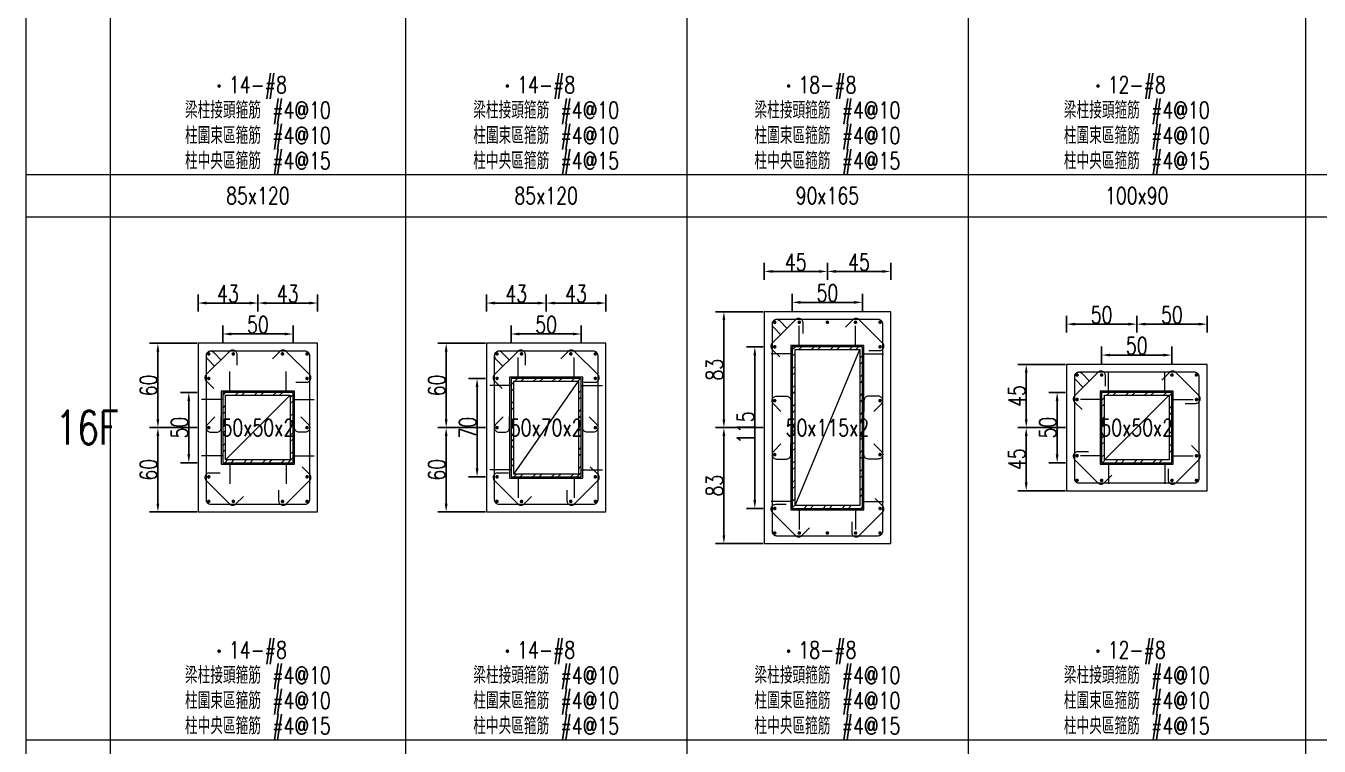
# Model space of a CAD drawing. Header units: millimetres. Extents: x 0 to 3905, y 0 to 8880.
# Drawn here: x 0 to 920, y 6055 to 6568 of the extents above; entities that cross this region are included whole.
import ezdxf
from ezdxf.enums import TextEntityAlignment as Align

# ---------------------------------------------------------------- set-up
doc = ezdxf.new("R2010")
doc.units = ezdxf.units.MM
doc.layers.get('DEFPOINTS').update_dxf_attribs({"color": 3})
for name, color, linetype in [('Hatch線', 6, 'Continuous'), ('主筋斷面', 2, 'Continuous'), ('文字-主筋根數', 7, 'Continuous'), ('文字-剪力筋 中央區', 7, 'Continuous'), ('文字-剪力筋-BC', 7, 'Continuous'), ('文字-剪力筋-圍束區', 7, 'Continuous'), ('文字-斷面尺寸', 7, 'Continuous'), ('文字-樓群名稱', 7, 'Continuous'), ('文字-輔助字', 7, 'Continuous'), ('柱斷面線', 4, 'Continuous'), ('標註字', 4, 'Continuous'), ('箍筋線', 1, 'Continuous'), ('網格線', 7, 'Continuous'), ('鋼柱', 11, 'Continuous')]:
    doc.layers.add(name, color=color, linetype=linetype)
doc.styles.add('note', font='txt.shx', dxfattribs={"width": 0.75, "height": 12})
doc.styles.add('txt', font='txt.shx', dxfattribs={"height": 0.2, "bigfont": 'chineset.shx'})
doc.dimstyles.new('RCAD_DIM', dxfattribs={"dimtxt": 12, "dimasz": 6, "dimexe": 6, "dimexo": 0.625, "dimtad": 1, "dimdec": 0, "dimdsep": 46, "dimtxsty": 'note', "dimcen": 2.5, "dimclrd": 256, "dimclre": 256, "dimclrt": 256, "dimadec": 0, "dimazin": 0, "dimtfac": 1, "dimtmove": 0, "dimatfit": 3, "dimfxl": 0, "dimtolj": 1, "dimarcsym": 0})

# ---------------------------------------------------------------- blocks, each defined once
blk = doc.blocks.new('*D108')
at = {"layer": 'DEFPOINTS', "color": 0}
for p in [(190, 6348.625), (140, 6342), (190, 6342)]:
    blk.add_point(p, dxfattribs=at)
at = {"layer": '標註字', "lineweight": -2}
for p, q in [((140, 6342.625), (140, 6354.625)), ((146, 6348.625), (184, 6348.625)), ((190, 6342.625), (190, 6354.625))]:
    blk.add_line(p, q, dxfattribs=at)
at = {"layer": '標註字'}
for points in [[(146, 6349.625), (146, 6347.625), (140, 6348.625)], [(184, 6347.625), (184, 6349.625), (190, 6348.625)]]:
    blk.add_solid(points, dxfattribs=at)
at = {"layer": '標註字', "insert": (165, 6355.25), "char_height": 12, "attachment_point": 5, "style": 'note'}
blk.add_mtext('\\A1;50', dxfattribs=at)
blk = doc.blocks.new('*D109')
at = {"layer": 'DEFPOINTS', "color": 0}
for p in [(115.875, 6307), (122.5, 6307), (122.5, 6257)]:
    blk.add_point(p, dxfattribs=at)
at = {"layer": '標註字', "lineweight": -2}
for p, q in [((121.875, 6307), (109.875, 6307)), ((115.875, 6263), (115.875, 6301)), ((121.875, 6257), (109.875, 6257))]:
    blk.add_line(p, q, dxfattribs=at)
at = {"layer": '標註字'}
for points in [[(116.875, 6301), (114.875, 6301), (115.875, 6307)], [(114.875, 6263), (116.875, 6263), (115.875, 6257)]]:
    blk.add_solid(points, dxfattribs=at)
at = {"layer": '標註字', "insert": (109.25, 6282), "char_height": 12, "attachment_point": 5, "rotation": 90, "style": 'note'}
blk.add_mtext('\\A1;50', dxfattribs=at)
blk = doc.blocks.new('*D110')
at = {"layer": 'DEFPOINTS', "color": 0}
for p in [(165, 6370.625), (122.5, 6364), (165, 6364)]:
    blk.add_point(p, dxfattribs=at)
at = {"layer": '標註字', "lineweight": -2}
for p, q in [((122.5, 6364.625), (122.5, 6376.625)), ((165, 6364.625), (165, 6376.625)), ((128.5, 6370.625), (159, 6370.625))]:
    blk.add_line(p, q, dxfattribs=at)
at = {"layer": '標註字'}
for points in [[(128.5, 6371.625), (128.5, 6369.625), (122.5, 6370.625)], [(159, 6369.625), (159, 6371.625), (165, 6370.625)]]:
    blk.add_solid(points, dxfattribs=at)
at = {"layer": '標註字', "insert": (143.75, 6377.25), "char_height": 12, "attachment_point": 5, "style": 'note'}
blk.add_mtext('\\A1;43', dxfattribs=at)
blk = doc.blocks.new('*D111')
at = {"layer": 'DEFPOINTS', "color": 0}
for p in [(207.5, 6370.625), (165, 6364), (207.5, 6364)]:
    blk.add_point(p, dxfattribs=at)
at = {"layer": '標註字', "lineweight": -2}
for p, q in [((165, 6364.625), (165, 6376.625)), ((207.5, 6364.625), (207.5, 6376.625)), ((171, 6370.625), (201.5, 6370.625))]:
    blk.add_line(p, q, dxfattribs=at)
at = {"layer": '標註字'}
for points in [[(171, 6371.625), (171, 6369.625), (165, 6370.625)], [(201.5, 6369.625), (201.5, 6371.625), (207.5, 6370.625)]]:
    blk.add_solid(points, dxfattribs=at)
at = {"layer": '標註字', "insert": (186.25, 6377.25), "char_height": 12, "attachment_point": 5, "style": 'note'}
blk.add_mtext('\\A1;43', dxfattribs=at)
blk = doc.blocks.new('*D112')
at = {"layer": 'DEFPOINTS', "color": 0}
for p in [(93.875, 6282), (122.5, 6282), (122.5, 6222)]:
    blk.add_point(p, dxfattribs=at)
at = {"layer": '標註字', "lineweight": -2}
for p, q in [((121.875, 6282), (87.875, 6282)), ((93.875, 6228), (93.875, 6276)), ((121.875, 6222), (87.875, 6222))]:
    blk.add_line(p, q, dxfattribs=at)
at = {"layer": '標註字'}
for points in [[(94.875, 6276), (92.875, 6276), (93.875, 6282)], [(92.875, 6228), (94.875, 6228), (93.875, 6222)]]:
    blk.add_solid(points, dxfattribs=at)
at = {"layer": '標註字', "insert": (87.25, 6252), "char_height": 12, "attachment_point": 5, "rotation": 90, "style": 'note'}
blk.add_mtext('\\A1;60', dxfattribs=at)
blk = doc.blocks.new('*D113')
at = {"layer": 'DEFPOINTS', "color": 0}
for p in [(93.875, 6342), (122.5, 6342), (122.5, 6282)]:
    blk.add_point(p, dxfattribs=at)
at = {"layer": '標註字', "lineweight": -2}
for p, q in [((121.875, 6342), (87.875, 6342)), ((93.875, 6288), (93.875, 6336)), ((121.875, 6282), (87.875, 6282))]:
    blk.add_line(p, q, dxfattribs=at)
at = {"layer": '標註字'}
for points in [[(94.875, 6336), (92.875, 6336), (93.875, 6342)], [(92.875, 6288), (94.875, 6288), (93.875, 6282)]]:
    blk.add_solid(points, dxfattribs=at)
at = {"layer": '標註字', "insert": (87.25, 6312), "char_height": 12, "attachment_point": 5, "rotation": 90, "style": 'note'}
blk.add_mtext('\\A1;60', dxfattribs=at)
blk = doc.blocks.new('Circle_Filled')
at = {"const_width": 0.5}
blk.add_lwpolyline([(-0.25, 0, 1), (0.25, 0, 1)], format="xyb", close=True, dxfattribs=at)
blk = doc.blocks.new('*D240')
at = {"layer": 'DEFPOINTS', "color": 0}
for p in [(395, 6348.625), (345, 6342), (395, 6342)]:
    blk.add_point(p, dxfattribs=at)
at = {"layer": '標註字', "lineweight": -2}
for p, q in [((345, 6342.625), (345, 6354.625)), ((351, 6348.625), (389, 6348.625)), ((395, 6342.625), (395, 6354.625))]:
    blk.add_line(p, q, dxfattribs=at)
at = {"layer": '標註字'}
for points in [[(351, 6349.625), (351, 6347.625), (345, 6348.625)], [(389, 6347.625), (389, 6349.625), (395, 6348.625)]]:
    blk.add_solid(points, dxfattribs=at)
at = {"layer": '標註字', "insert": (370, 6355.25), "char_height": 12, "attachment_point": 5, "style": 'note'}
blk.add_mtext('\\A1;50', dxfattribs=at)
blk = doc.blocks.new('*D241')
at = {"layer": 'DEFPOINTS', "color": 0}
for p in [(320.875, 6317), (327.5, 6317), (327.5, 6247)]:
    blk.add_point(p, dxfattribs=at)
at = {"layer": '標註字', "lineweight": -2}
for p, q in [((326.875, 6317), (314.875, 6317)), ((320.875, 6253), (320.875, 6311)), ((326.875, 6247), (314.875, 6247))]:
    blk.add_line(p, q, dxfattribs=at)
at = {"layer": '標註字'}
for points in [[(321.875, 6311), (319.875, 6311), (320.875, 6317)], [(319.875, 6253), (321.875, 6253), (320.875, 6247)]]:
    blk.add_solid(points, dxfattribs=at)
at = {"layer": '標註字', "insert": (314.25, 6282), "char_height": 12, "attachment_point": 5, "rotation": 90, "style": 'note'}
blk.add_mtext('\\A1;70', dxfattribs=at)
blk = doc.blocks.new('*D242')
at = {"layer": 'DEFPOINTS', "color": 0}
for p in [(370, 6370.625), (327.5, 6364), (370, 6364)]:
    blk.add_point(p, dxfattribs=at)
at = {"layer": '標註字', "lineweight": -2}
for p, q in [((327.5, 6364.625), (327.5, 6376.625)), ((370, 6364.625), (370, 6376.625)), ((333.5, 6370.625), (364, 6370.625))]:
    blk.add_line(p, q, dxfattribs=at)
at = {"layer": '標註字'}
for points in [[(333.5, 6371.625), (333.5, 6369.625), (327.5, 6370.625)], [(364, 6369.625), (364, 6371.625), (370, 6370.625)]]:
    blk.add_solid(points, dxfattribs=at)
at = {"layer": '標註字', "insert": (348.75, 6377.25), "char_height": 12, "attachment_point": 5, "style": 'note'}
blk.add_mtext('\\A1;43', dxfattribs=at)
blk = doc.blocks.new('*D243')
at = {"layer": 'DEFPOINTS', "color": 0}
for p in [(412.5, 6370.625), (370, 6364), (412.5, 6364)]:
    blk.add_point(p, dxfattribs=at)
at = {"layer": '標註字', "lineweight": -2}
for p, q in [((370, 6364.625), (370, 6376.625)), ((412.5, 6364.625), (412.5, 6376.625)), ((376, 6370.625), (406.5, 6370.625))]:
    blk.add_line(p, q, dxfattribs=at)
at = {"layer": '標註字'}
for points in [[(376, 6371.625), (376, 6369.625), (370, 6370.625)], [(406.5, 6369.625), (406.5, 6371.625), (412.5, 6370.625)]]:
    blk.add_solid(points, dxfattribs=at)
at = {"layer": '標註字', "insert": (391.25, 6377.25), "char_height": 12, "attachment_point": 5, "style": 'note'}
blk.add_mtext('\\A1;43', dxfattribs=at)
blk = doc.blocks.new('*D244')
at = {"layer": 'DEFPOINTS', "color": 0}
for p in [(298.875, 6282), (327.5, 6282), (327.5, 6222)]:
    blk.add_point(p, dxfattribs=at)
at = {"layer": '標註字', "lineweight": -2}
for p, q in [((326.875, 6282), (292.875, 6282)), ((298.875, 6228), (298.875, 6276)), ((326.875, 6222), (292.875, 6222))]:
    blk.add_line(p, q, dxfattribs=at)
at = {"layer": '標註字'}
for points in [[(299.875, 6276), (297.875, 6276), (298.875, 6282)], [(297.875, 6228), (299.875, 6228), (298.875, 6222)]]:
    blk.add_solid(points, dxfattribs=at)
at = {"layer": '標註字', "insert": (292.25, 6252), "char_height": 12, "attachment_point": 5, "rotation": 90, "style": 'note'}
blk.add_mtext('\\A1;60', dxfattribs=at)
blk = doc.blocks.new('*D245')
at = {"layer": 'DEFPOINTS', "color": 0}
for p in [(298.875, 6342), (327.5, 6342), (327.5, 6282)]:
    blk.add_point(p, dxfattribs=at)
at = {"layer": '標註字', "lineweight": -2}
for p, q in [((326.875, 6342), (292.875, 6342)), ((298.875, 6288), (298.875, 6336)), ((326.875, 6282), (292.875, 6282))]:
    blk.add_line(p, q, dxfattribs=at)
at = {"layer": '標註字'}
for points in [[(299.875, 6336), (297.875, 6336), (298.875, 6342)], [(297.875, 6288), (299.875, 6288), (298.875, 6282)]]:
    blk.add_solid(points, dxfattribs=at)
at = {"layer": '標註字', "insert": (292.25, 6312), "char_height": 12, "attachment_point": 5, "rotation": 90, "style": 'note'}
blk.add_mtext('\\A1;60', dxfattribs=at)
blk = doc.blocks.new('*D372')
at = {"layer": 'DEFPOINTS', "color": 0}
for p in [(545, 6364.5), (595, 6371.125), (595, 6364.5)]:
    blk.add_point(p, dxfattribs=at)
at = {"layer": '標註字', "lineweight": -2}
for p, q in [((545, 6365.125), (545, 6377.125)), ((595, 6365.125), (595, 6377.125)), ((551, 6371.125), (589, 6371.125))]:
    blk.add_line(p, q, dxfattribs=at)
at = {"layer": '標註字'}
for points in [[(551, 6372.125), (551, 6370.125), (545, 6371.125)], [(589, 6370.125), (589, 6372.125), (595, 6371.125)]]:
    blk.add_solid(points, dxfattribs=at)
at = {"layer": '標註字', "insert": (570, 6377.75), "char_height": 12, "attachment_point": 5, "style": 'note'}
blk.add_mtext('\\A1;50', dxfattribs=at)
blk = doc.blocks.new('*D373')
at = {"layer": 'DEFPOINTS', "color": 0}
for p in [(518.375, 6339.5), (525, 6339.5), (525, 6224.5)]:
    blk.add_point(p, dxfattribs=at)
at = {"layer": '標註字', "lineweight": -2}
for p, q in [((524.375, 6339.5), (512.375, 6339.5)), ((518.375, 6230.5), (518.375, 6333.5)), ((524.375, 6224.5), (512.375, 6224.5))]:
    blk.add_line(p, q, dxfattribs=at)
at = {"layer": '標註字'}
for points in [[(519.375, 6333.5), (517.375, 6333.5), (518.375, 6339.5)], [(517.375, 6230.5), (519.375, 6230.5), (518.375, 6224.5)]]:
    blk.add_solid(points, dxfattribs=at)
at = {"layer": '標註字', "insert": (511.75, 6282), "char_height": 12, "attachment_point": 5, "rotation": 90, "style": 'note'}
blk.add_mtext('\\A1;115', dxfattribs=at)
blk = doc.blocks.new('*D374')
at = {"layer": 'DEFPOINTS', "color": 0}
for p in [(570, 6393.125), (525, 6386.5), (570, 6386.5)]:
    blk.add_point(p, dxfattribs=at)
at = {"layer": '標註字', "lineweight": -2}
for p, q in [((525, 6387.125), (525, 6399.125)), ((531, 6393.125), (564, 6393.125)), ((570, 6387.125), (570, 6399.125))]:
    blk.add_line(p, q, dxfattribs=at)
at = {"layer": '標註字'}
for points in [[(531, 6394.125), (531, 6392.125), (525, 6393.125)], [(564, 6392.125), (564, 6394.125), (570, 6393.125)]]:
    blk.add_solid(points, dxfattribs=at)
at = {"layer": '標註字', "insert": (547.5, 6399.75), "char_height": 12, "attachment_point": 5, "style": 'note'}
blk.add_mtext('\\A1;45', dxfattribs=at)
blk = doc.blocks.new('*D375')
at = {"layer": 'DEFPOINTS', "color": 0}
for p in [(615, 6393.125), (570, 6386.5), (615, 6386.5)]:
    blk.add_point(p, dxfattribs=at)
at = {"layer": '標註字', "lineweight": -2}
for p, q in [((570, 6387.125), (570, 6399.125)), ((576, 6393.125), (609, 6393.125)), ((615, 6387.125), (615, 6399.125))]:
    blk.add_line(p, q, dxfattribs=at)
at = {"layer": '標註字'}
for points in [[(576, 6394.125), (576, 6392.125), (570, 6393.125)], [(609, 6392.125), (609, 6394.125), (615, 6393.125)]]:
    blk.add_solid(points, dxfattribs=at)
at = {"layer": '標註字', "insert": (592.5, 6399.75), "char_height": 12, "attachment_point": 5, "style": 'note'}
blk.add_mtext('\\A1;45', dxfattribs=at)
blk = doc.blocks.new('*D376')
at = {"layer": 'DEFPOINTS', "color": 0}
for p in [(496.375, 6282), (525, 6282), (525, 6199.5)]:
    blk.add_point(p, dxfattribs=at)
at = {"layer": '標註字', "lineweight": -2}
for p, q in [((524.375, 6282), (490.375, 6282)), ((496.375, 6205.5), (496.375, 6276)), ((524.375, 6199.5), (490.375, 6199.5))]:
    blk.add_line(p, q, dxfattribs=at)
at = {"layer": '標註字'}
for points in [[(497.375, 6276), (495.375, 6276), (496.375, 6282)], [(495.375, 6205.5), (497.375, 6205.5), (496.375, 6199.5)]]:
    blk.add_solid(points, dxfattribs=at)
at = {"layer": '標註字', "insert": (489.75, 6240.75), "char_height": 12, "attachment_point": 5, "rotation": 90, "style": 'note'}
blk.add_mtext('\\A1;83', dxfattribs=at)
blk = doc.blocks.new('*D377')
at = {"layer": 'DEFPOINTS', "color": 0}
for p in [(496.375, 6364.5), (525, 6364.5), (525, 6282)]:
    blk.add_point(p, dxfattribs=at)
at = {"layer": '標註字', "lineweight": -2}
for p, q in [((524.375, 6364.5), (490.375, 6364.5)), ((496.375, 6288), (496.375, 6358.5)), ((524.375, 6282), (490.375, 6282))]:
    blk.add_line(p, q, dxfattribs=at)
at = {"layer": '標註字'}
for points in [[(497.375, 6358.5), (495.375, 6358.5), (496.375, 6364.5)], [(495.375, 6288), (497.375, 6288), (496.375, 6282)]]:
    blk.add_solid(points, dxfattribs=at)
at = {"layer": '標註字', "insert": (489.75, 6323.25), "char_height": 12, "attachment_point": 5, "rotation": 90, "style": 'note'}
blk.add_mtext('\\A1;83', dxfattribs=at)
blk = doc.blocks.new('*D504')
at = {"layer": 'DEFPOINTS', "color": 0}
for p in [(815, 6333.625), (765, 6327), (815, 6327)]:
    blk.add_point(p, dxfattribs=at)
at = {"layer": '標註字', "lineweight": -2}
for p, q in [((765, 6327.625), (765, 6339.625)), ((815, 6327.625), (815, 6339.625)), ((771, 6333.625), (809, 6333.625))]:
    blk.add_line(p, q, dxfattribs=at)
at = {"layer": '標註字'}
for points in [[(771, 6334.625), (771, 6332.625), (765, 6333.625)], [(809, 6332.625), (809, 6334.625), (815, 6333.625)]]:
    blk.add_solid(points, dxfattribs=at)
at = {"layer": '標註字', "insert": (790, 6340.25), "char_height": 12, "attachment_point": 5, "style": 'note'}
blk.add_mtext('\\A1;50', dxfattribs=at)
blk = doc.blocks.new('*D505')
at = {"layer": 'DEFPOINTS', "color": 0}
for p in [(733.375, 6307), (740, 6307), (740, 6257)]:
    blk.add_point(p, dxfattribs=at)
at = {"layer": '標註字', "lineweight": -2}
for p, q in [((739.375, 6307), (727.375, 6307)), ((733.375, 6263), (733.375, 6301)), ((739.375, 6257), (727.375, 6257))]:
    blk.add_line(p, q, dxfattribs=at)
at = {"layer": '標註字'}
for points in [[(734.375, 6301), (732.375, 6301), (733.375, 6307)], [(732.375, 6263), (734.375, 6263), (733.375, 6257)]]:
    blk.add_solid(points, dxfattribs=at)
at = {"layer": '標註字', "insert": (726.75, 6282), "char_height": 12, "attachment_point": 5, "rotation": 90, "style": 'note'}
blk.add_mtext('\\A1;50', dxfattribs=at)
blk = doc.blocks.new('*D506')
at = {"layer": 'DEFPOINTS', "color": 0}
for p in [(790, 6355.625), (740, 6349), (790, 6349)]:
    blk.add_point(p, dxfattribs=at)
at = {"layer": '標註字', "lineweight": -2}
for p, q in [((740, 6349.625), (740, 6361.625)), ((746, 6355.625), (784, 6355.625)), ((790, 6349.625), (790, 6361.625))]:
    blk.add_line(p, q, dxfattribs=at)
at = {"layer": '標註字'}
for points in [[(746, 6356.625), (746, 6354.625), (740, 6355.625)], [(784, 6354.625), (784, 6356.625), (790, 6355.625)]]:
    blk.add_solid(points, dxfattribs=at)
at = {"layer": '標註字', "insert": (765, 6362.25), "char_height": 12, "attachment_point": 5, "style": 'note'}
blk.add_mtext('\\A1;50', dxfattribs=at)
blk = doc.blocks.new('*D507')
at = {"layer": 'DEFPOINTS', "color": 0}
for p in [(840, 6355.625), (790, 6349), (840, 6349)]:
    blk.add_point(p, dxfattribs=at)
at = {"layer": '標註字', "lineweight": -2}
for p, q in [((790, 6349.625), (790, 6361.625)), ((796, 6355.625), (834, 6355.625)), ((840, 6349.625), (840, 6361.625))]:
    blk.add_line(p, q, dxfattribs=at)
at = {"layer": '標註字'}
for points in [[(796, 6356.625), (796, 6354.625), (790, 6355.625)], [(834, 6354.625), (834, 6356.625), (840, 6355.625)]]:
    blk.add_solid(points, dxfattribs=at)
at = {"layer": '標註字', "insert": (815, 6362.25), "char_height": 12, "attachment_point": 5, "style": 'note'}
blk.add_mtext('\\A1;50', dxfattribs=at)
blk = doc.blocks.new('*D508')
at = {"layer": 'DEFPOINTS', "color": 0}
for p in [(711.375, 6282), (740, 6282), (740, 6237)]:
    blk.add_point(p, dxfattribs=at)
at = {"layer": '標註字', "lineweight": -2}
for p, q in [((739.375, 6282), (705.375, 6282)), ((711.375, 6243), (711.375, 6276)), ((739.375, 6237), (705.375, 6237))]:
    blk.add_line(p, q, dxfattribs=at)
at = {"layer": '標註字'}
for points in [[(712.375, 6276), (710.375, 6276), (711.375, 6282)], [(710.375, 6243), (712.375, 6243), (711.375, 6237)]]:
    blk.add_solid(points, dxfattribs=at)
at = {"layer": '標註字', "insert": (704.75, 6259.5), "char_height": 12, "attachment_point": 5, "rotation": 90, "style": 'note'}
blk.add_mtext('\\A1;45', dxfattribs=at)
blk = doc.blocks.new('*D509')
at = {"layer": 'DEFPOINTS', "color": 0}
for p in [(711.375, 6327), (740, 6327), (740, 6282)]:
    blk.add_point(p, dxfattribs=at)
at = {"layer": '標註字', "lineweight": -2}
for p, q in [((739.375, 6327), (705.375, 6327)), ((711.375, 6288), (711.375, 6321)), ((739.375, 6282), (705.375, 6282))]:
    blk.add_line(p, q, dxfattribs=at)
at = {"layer": '標註字'}
for points in [[(712.375, 6321), (710.375, 6321), (711.375, 6327)], [(710.375, 6288), (712.375, 6288), (711.375, 6282)]]:
    blk.add_solid(points, dxfattribs=at)
at = {"layer": '標註字', "insert": (704.75, 6304.5), "char_height": 12, "attachment_point": 5, "rotation": 90, "style": 'note'}
blk.add_mtext('\\A1;45', dxfattribs=at)

msp = doc.modelspace()

# ---------------------------------------------------------------- hatches: boundary and pattern name
at = {"layer": 'Hatch線'}
h = msp.add_hatch(dxfattribs=at)
h.set_pattern_fill('ANSI32', color=256, style=0)
h.paths.add_polyline_path([(545, 6224.5), (595, 6224.5), (595, 6339.5), (545, 6339.5)], flags=17)
h.paths.add_polyline_path([(547, 6226.5), (547, 6337.5), (593, 6337.5), (593, 6226.5)])
h = msp.add_hatch(dxfattribs=at)
h.set_pattern_fill('ANSI32', color=256, style=0)
h.paths.add_polyline_path([(345, 6247), (395, 6247), (395, 6317), (345, 6317)], flags=17)
h.paths.add_polyline_path([(347, 6249), (347, 6315), (393, 6315), (393, 6249)])
h = msp.add_hatch(dxfattribs=at)
h.set_pattern_fill('ANSI32', color=256, style=0)
h.paths.add_polyline_path([(140, 6257), (190, 6257), (190, 6307), (140, 6307)], flags=17)
h.paths.add_polyline_path([(142, 6259), (142, 6305), (188, 6305), (188, 6259)])
h = msp.add_hatch(dxfattribs=at)
h.set_pattern_fill('ANSI32', color=256, style=0)
h.paths.add_polyline_path([(765, 6257), (815, 6257), (815, 6307), (765, 6307)], flags=17)
h.paths.add_polyline_path([(767, 6259), (767, 6305), (813, 6305), (813, 6259)])

# ---------------------------------------------------------------- linework, layer by layer
at = {"layer": 'DEFPOINTS', "lineweight": 5}
for points in [[(550, 6339.5), (550, 6354.5)], [(590, 6339.5), (590, 6354.5)], [(545, 6223.5), (596, 6223.5), (596, 6340.5), (544, 6340.5), (544, 6223.5), (545, 6223.5)], [(547, 6226.5), (593, 6337.5)], [(350, 6317), (350, 6332)], [(390, 6317), (390, 6332)], [(545, 6334.5), (530, 6334.5)], [(595, 6334.5), (610, 6334.5)], [(145, 6307), (145, 6322)], [(185, 6307), (185, 6322)], [(770, 6307), (770, 6322)], [(810, 6307), (810, 6322)], [(345, 6312), (330, 6312)], [(345, 6246), (396, 6246), (396, 6318), (344, 6318), (344, 6246), (345, 6246)], [(347, 6249), (393, 6315)], [(395, 6312), (410, 6312)], [(140, 6302), (125, 6302)], [(140, 6256), (191, 6256), (191, 6308), (139, 6308), (139, 6256), (140, 6256)], [(142, 6259), (188, 6305)], [(190, 6302), (205, 6302)], [(765, 6302), (750, 6302)], [(765, 6256), (816, 6256), (816, 6308), (764, 6308), (764, 6256), (765, 6256)], [(767, 6259), (813, 6305)], [(815, 6302), (830, 6302)], [(140, 6262), (125, 6262)], [(145, 6257), (145, 6242)], [(185, 6257), (185, 6242)], [(190, 6262), (205, 6262)], [(765, 6262), (750, 6262)], [(770, 6257), (770, 6242)], [(810, 6257), (810, 6242)], [(815, 6262), (830, 6262)], [(345, 6252), (330, 6252)], [(350, 6247), (350, 6232)], [(390, 6247), (390, 6232)], [(395, 6252), (410, 6252)], [(545, 6229.5), (530, 6229.5)], [(595, 6229.5), (610, 6229.5)], [(550, 6224.5), (550, 6209.5)], [(590, 6224.5), (590, 6209.5)]]:
    msp.add_lwpolyline(points, dxfattribs=at)
at = {"layer": '柱斷面線', "lineweight": 5}
for points in [[(525, 6199.5), (615, 6199.5), (615, 6364.5), (525, 6364.5), (525, 6199.5)], [(122.5, 6222), (207.5, 6222), (207.5, 6342), (122.5, 6342), (122.5, 6222)], [(327.5, 6222), (412.5, 6222), (412.5, 6342), (327.5, 6342), (327.5, 6222)], [(740, 6237), (840, 6237), (840, 6327), (740, 6327), (740, 6237)]]:
    msp.add_lwpolyline(points, dxfattribs=at)
at = {"layer": '箍筋線', "lineweight": 5}
for points in [[(552.73, 6348.89), (552.73, 6356.51), (552.68, 6357.04), (552.55, 6357.56), (552.33, 6358.05), (552.03, 6358.49), (551.67, 6358.88), (551.24, 6359.2), (550.77, 6359.44), (550.26, 6359.61), (549.73, 6359.68), (549.2, 6359.67), (548.67, 6359.56), (548.17, 6359.37), (547.71, 6359.1), (547.31, 6358.76), (530.74, 6342.19), (530.39, 6341.77), (530.11, 6341.29), (529.92, 6340.77), (529.83, 6340.23), (529.83, 6339.67), (529.92, 6339.13), (530.11, 6338.61), (530.39, 6338.13), (530.74, 6337.7), (536.13, 6332.32)], [(541.44, 6352.55), (536.06, 6357.94), (535.65, 6358.28), (535.19, 6358.55), (534.69, 6358.74), (534.17, 6358.85), (533.63, 6358.86), (533.1, 6358.79), (532.59, 6358.62), (532.12, 6358.38), (531.69, 6358.06), (531.33, 6357.67), (531.03, 6357.23), (530.81, 6356.74), (530.68, 6356.22), (530.63, 6355.69), (530.63, 6208.31), (530.68, 6207.76), (530.83, 6207.22), (531.06, 6206.72), (531.38, 6206.27), (531.77, 6205.88), (532.22, 6205.56), (532.72, 6205.33), (533.26, 6205.18), (533.81, 6205.14), (606.19, 6205.14), (606.74, 6205.18), (607.28, 6205.33), (607.78, 6205.56), (608.23, 6205.88), (608.62, 6206.27), (608.94, 6206.72), (609.17, 6207.22), (609.32, 6207.76), (609.37, 6208.31), (609.37, 6355.69), (609.32, 6356.24), (609.17, 6356.78), (608.94, 6357.28), (608.62, 6357.73), (608.23, 6358.12), (607.78, 6358.44), (607.28, 6358.67), (606.74, 6358.82), (606.19, 6358.86), (533.81, 6358.86), (533.28, 6358.82), (532.76, 6358.69), (532.27, 6358.47), (531.83, 6358.17), (531.44, 6357.81), (531.12, 6357.38), (530.88, 6356.91), (530.71, 6356.4), (530.64, 6355.87), (530.65, 6355.33), (530.76, 6354.81), (530.95, 6354.31), (531.22, 6353.85), (531.56, 6353.44), (536.95, 6348.06)], [(599.39, 6336.77), (607.01, 6336.77), (607.54, 6336.82), (608.06, 6336.95), (608.55, 6337.17), (608.99, 6337.47), (609.38, 6337.83), (609.7, 6338.26), (609.94, 6338.73), (610.11, 6339.24), (610.18, 6339.77), (610.17, 6340.3), (610.06, 6340.83), (609.87, 6341.33), (609.6, 6341.79), (609.26, 6342.19), (592.69, 6358.76), (592.27, 6359.11), (591.79, 6359.39), (591.27, 6359.58), (590.73, 6359.67), (590.17, 6359.67), (589.63, 6359.58), (589.11, 6359.39), (588.63, 6359.11), (588.2, 6358.76), (582.82, 6353.37)], [(150.23, 6326.39), (150.23, 6334.01), (150.18, 6334.54), (150.05, 6335.06), (149.83, 6335.55), (149.53, 6335.99), (149.17, 6336.38), (148.74, 6336.7), (148.27, 6336.94), (147.76, 6337.11), (147.23, 6337.18), (146.7, 6337.17), (146.17, 6337.06), (145.67, 6336.87), (145.21, 6336.6), (144.81, 6336.26), (128.24, 6319.69), (127.89, 6319.27), (127.61, 6318.79), (127.42, 6318.27), (127.33, 6317.73), (127.33, 6317.17), (127.42, 6316.63), (127.61, 6316.11), (127.89, 6315.63), (128.24, 6315.2), (133.63, 6309.82)], [(191.89, 6314.27), (199.51, 6314.27), (200.04, 6314.32), (200.56, 6314.45), (201.05, 6314.67), (201.49, 6314.97), (201.88, 6315.33), (202.2, 6315.76), (202.44, 6316.23), (202.61, 6316.74), (202.68, 6317.27), (202.67, 6317.8), (202.56, 6318.33), (202.37, 6318.83), (202.1, 6319.29), (201.76, 6319.69), (185.19, 6336.26), (184.77, 6336.61), (184.29, 6336.89), (183.77, 6337.08), (183.23, 6337.17), (182.67, 6337.17), (182.13, 6337.08), (181.61, 6336.89), (181.13, 6336.61), (180.7, 6336.26), (175.32, 6330.87)], [(355.23, 6326.39), (355.23, 6334.01), (355.18, 6334.54), (355.05, 6335.06), (354.83, 6335.55), (354.53, 6335.99), (354.17, 6336.38), (353.74, 6336.7), (353.27, 6336.94), (352.76, 6337.11), (352.23, 6337.18), (351.7, 6337.17), (351.17, 6337.06), (350.67, 6336.87), (350.21, 6336.6), (349.81, 6336.26), (333.24, 6319.69), (332.89, 6319.27), (332.61, 6318.79), (332.42, 6318.27), (332.33, 6317.73), (332.33, 6317.17), (332.42, 6316.63), (332.61, 6316.11), (332.89, 6315.63), (333.24, 6315.2), (338.63, 6309.82)], [(396.89, 6314.27), (404.51, 6314.27), (405.04, 6314.32), (405.56, 6314.45), (406.05, 6314.67), (406.49, 6314.97), (406.88, 6315.33), (407.2, 6315.76), (407.44, 6316.23), (407.61, 6316.74), (407.68, 6317.27), (407.67, 6317.8), (407.56, 6318.33), (407.37, 6318.83), (407.1, 6319.29), (406.76, 6319.69), (390.19, 6336.26), (389.77, 6336.61), (389.29, 6336.89), (388.77, 6337.08), (388.23, 6337.17), (387.67, 6337.17), (387.13, 6337.08), (386.61, 6336.89), (386.13, 6336.61), (385.7, 6336.26), (380.32, 6330.87)], [(138.94, 6330.05), (133.56, 6335.44), (133.15, 6335.78), (132.69, 6336.05), (132.19, 6336.24), (131.67, 6336.35), (131.13, 6336.36), (130.6, 6336.29), (130.09, 6336.12), (129.62, 6335.88), (129.19, 6335.56), (128.83, 6335.17), (128.53, 6334.73), (128.31, 6334.24), (128.18, 6333.72), (128.13, 6333.19), (128.13, 6230.81), (128.18, 6230.26), (128.33, 6229.72), (128.56, 6229.22), (128.88, 6228.77), (129.27, 6228.38), (129.72, 6228.06), (130.22, 6227.83), (130.76, 6227.68), (131.31, 6227.63), (198.69, 6227.63), (199.24, 6227.68), (199.78, 6227.83), (200.28, 6228.06), (200.73, 6228.38), (201.12, 6228.77), (201.44, 6229.22), (201.67, 6229.72), (201.82, 6230.26), (201.87, 6230.81), (201.87, 6333.19), (201.82, 6333.74), (201.67, 6334.28), (201.44, 6334.78), (201.12, 6335.23), (200.73, 6335.62), (200.28, 6335.94), (199.78, 6336.17), (199.24, 6336.32), (198.69, 6336.37), (131.31, 6336.37), (130.78, 6336.32), (130.26, 6336.19), (129.77, 6335.97), (129.33, 6335.67), (128.94, 6335.31), (128.62, 6334.88), (128.38, 6334.41), (128.21, 6333.9), (128.14, 6333.37), (128.15, 6332.83), (128.26, 6332.31), (128.45, 6331.81), (128.72, 6331.35), (129.06, 6330.94), (134.45, 6325.56)], [(343.94, 6330.05), (338.56, 6335.44), (338.15, 6335.78), (337.69, 6336.05), (337.19, 6336.24), (336.67, 6336.35), (336.13, 6336.36), (335.6, 6336.29), (335.09, 6336.12), (334.62, 6335.88), (334.19, 6335.56), (333.83, 6335.17), (333.53, 6334.73), (333.31, 6334.24), (333.18, 6333.72), (333.13, 6333.19), (333.13, 6230.81), (333.18, 6230.26), (333.33, 6229.72), (333.56, 6229.22), (333.88, 6228.77), (334.27, 6228.38), (334.72, 6228.06), (335.22, 6227.83), (335.76, 6227.68), (336.31, 6227.63), (403.69, 6227.63), (404.24, 6227.68), (404.78, 6227.83), (405.28, 6228.06), (405.73, 6228.38), (406.12, 6228.77), (406.44, 6229.22), (406.67, 6229.72), (406.82, 6230.26), (406.87, 6230.81), (406.87, 6333.19), (406.82, 6333.74), (406.67, 6334.28), (406.44, 6334.78), (406.12, 6335.23), (405.73, 6335.62), (405.28, 6335.94), (404.78, 6336.17), (404.24, 6336.32), (403.69, 6336.37), (336.31, 6336.37), (335.78, 6336.32), (335.26, 6336.19), (334.77, 6335.97), (334.33, 6335.67), (333.94, 6335.31), (333.62, 6334.88), (333.38, 6334.41), (333.21, 6333.9), (333.14, 6333.37), (333.15, 6332.83), (333.26, 6332.31), (333.45, 6331.81), (333.72, 6331.35), (334.06, 6330.94), (339.45, 6325.56)], [(767.73, 6311.39), (767.73, 6319.01), (767.68, 6319.54), (767.55, 6320.06), (767.33, 6320.55), (767.03, 6320.99), (766.67, 6321.38), (766.24, 6321.7), (765.77, 6321.94), (765.26, 6322.11), (764.73, 6322.18), (764.2, 6322.17), (763.67, 6322.06), (763.17, 6321.87), (762.71, 6321.6), (762.31, 6321.26), (745.74, 6304.69), (745.39, 6304.27), (745.11, 6303.79), (744.92, 6303.27), (744.83, 6302.73), (744.83, 6302.17), (744.92, 6301.63), (745.11, 6301.11), (745.39, 6300.63), (745.74, 6300.2), (751.13, 6294.82)], [(756.44, 6315.05), (751.06, 6320.44), (750.65, 6320.78), (750.19, 6321.05), (749.69, 6321.24), (749.17, 6321.35), (748.63, 6321.36), (748.1, 6321.29), (747.59, 6321.12), (747.12, 6320.88), (746.69, 6320.56), (746.33, 6320.17), (746.03, 6319.73), (745.81, 6319.24), (745.68, 6318.72), (745.63, 6318.19), (745.63, 6245.81), (745.68, 6245.26), (745.83, 6244.72), (746.06, 6244.22), (746.38, 6243.77), (746.77, 6243.38), (747.22, 6243.06), (747.72, 6242.83), (748.26, 6242.68), (748.81, 6242.63), (831.19, 6242.63), (831.74, 6242.68), (832.28, 6242.83), (832.78, 6243.06), (833.23, 6243.38), (833.62, 6243.77), (833.94, 6244.22), (834.17, 6244.72), (834.32, 6245.26), (834.37, 6245.81), (834.37, 6318.19), (834.32, 6318.74), (834.17, 6319.28), (833.94, 6319.78), (833.62, 6320.23), (833.23, 6320.62), (832.78, 6320.94), (832.28, 6321.17), (831.74, 6321.32), (831.19, 6321.37), (748.81, 6321.37), (748.28, 6321.32), (747.76, 6321.19), (747.27, 6320.97), (746.83, 6320.67), (746.44, 6320.31), (746.12, 6319.88), (745.88, 6319.41), (745.71, 6318.9), (745.64, 6318.37), (745.65, 6317.83), (745.76, 6317.31), (745.95, 6316.81), (746.22, 6316.35), (746.56, 6315.94), (751.95, 6310.56)], [(824.39, 6299.27), (832.01, 6299.27), (832.54, 6299.32), (833.06, 6299.45), (833.55, 6299.67), (833.99, 6299.97), (834.38, 6300.33), (834.7, 6300.76), (834.94, 6301.23), (835.11, 6301.74), (835.18, 6302.27), (835.17, 6302.8), (835.06, 6303.33), (834.87, 6303.83), (834.6, 6304.29), (834.26, 6304.69), (817.69, 6321.26), (817.27, 6321.61), (816.79, 6321.89), (816.27, 6322.08), (815.73, 6322.17), (815.17, 6322.17), (814.63, 6322.08), (814.11, 6321.89), (813.63, 6321.61), (813.2, 6321.26), (807.82, 6315.87)], [(536.95, 6293.53), (531.56, 6298.92), (531.22, 6299.33), (530.95, 6299.79), (530.76, 6300.29), (530.65, 6300.81), (530.64, 6301.34), (530.71, 6301.87), (530.88, 6302.38), (531.12, 6302.86), (531.44, 6303.28), (531.83, 6303.65), (532.27, 6303.95), (532.76, 6304.16), (533.28, 6304.3), (533.81, 6304.34), (540.83, 6304.34), (541.38, 6304.29), (541.91, 6304.15), (542.41, 6303.92), (542.87, 6303.6), (543.26, 6303.21), (543.57, 6302.75), (543.81, 6302.25), (543.95, 6301.72), (544, 6301.17), (544, 6293.55)], [(603.05, 6293.53), (608.44, 6298.92), (608.78, 6299.33), (609.05, 6299.79), (609.24, 6300.29), (609.35, 6300.81), (609.36, 6301.34), (609.29, 6301.87), (609.12, 6302.38), (608.88, 6302.86), (608.56, 6303.28), (608.17, 6303.65), (607.73, 6303.95), (607.24, 6304.16), (606.72, 6304.3), (606.19, 6304.34), (599.17, 6304.34), (598.62, 6304.29), (598.09, 6304.15), (597.59, 6303.92), (597.13, 6303.6), (596.74, 6303.21), (596.43, 6302.75), (596.19, 6302.25), (596.05, 6301.72), (596, 6301.17), (596, 6293.55)], [(134.45, 6289.63), (129.06, 6284.25), (128.72, 6283.84), (128.45, 6283.38), (128.26, 6282.88), (128.15, 6282.36), (128.14, 6281.82), (128.21, 6281.29), (128.38, 6280.78), (128.62, 6280.31), (128.94, 6279.88), (129.33, 6279.52), (129.77, 6279.22), (130.26, 6279), (130.78, 6278.87), (131.31, 6278.83), (135.83, 6278.83), (136.38, 6278.87), (136.91, 6279.02), (137.41, 6279.25), (137.87, 6279.57), (138.26, 6279.96), (138.57, 6280.41), (138.81, 6280.91), (138.95, 6281.45), (139, 6282), (139, 6289.62)], [(195.55, 6289.63), (200.94, 6284.25), (201.28, 6283.84), (201.55, 6283.38), (201.74, 6282.88), (201.85, 6282.36), (201.86, 6281.82), (201.79, 6281.29), (201.62, 6280.78), (201.38, 6280.31), (201.06, 6279.88), (200.67, 6279.52), (200.23, 6279.22), (199.74, 6279), (199.22, 6278.87), (198.69, 6278.83), (194.17, 6278.83), (193.62, 6278.87), (193.09, 6279.02), (192.59, 6279.25), (192.13, 6279.57), (191.74, 6279.96), (191.43, 6280.41), (191.19, 6280.91), (191.05, 6281.45), (191, 6282), (191, 6289.62)], [(339.45, 6289.63), (334.06, 6284.25), (333.72, 6283.84), (333.45, 6283.38), (333.26, 6282.88), (333.15, 6282.36), (333.14, 6281.82), (333.21, 6281.29), (333.38, 6280.78), (333.62, 6280.31), (333.94, 6279.88), (334.33, 6279.52), (334.77, 6279.22), (335.26, 6279), (335.78, 6278.87), (336.31, 6278.83), (340.83, 6278.83), (341.38, 6278.87), (341.91, 6279.02), (342.41, 6279.25), (342.87, 6279.57), (343.26, 6279.96), (343.57, 6280.41), (343.81, 6280.91), (343.95, 6281.45), (344, 6282), (344, 6289.62)], [(400.55, 6289.63), (405.94, 6284.25), (406.28, 6283.84), (406.55, 6283.38), (406.74, 6282.88), (406.85, 6282.36), (406.86, 6281.82), (406.79, 6281.29), (406.62, 6280.78), (406.38, 6280.31), (406.06, 6279.88), (405.67, 6279.52), (405.23, 6279.22), (404.74, 6279), (404.22, 6278.87), (403.69, 6278.83), (399.17, 6278.83), (398.62, 6278.87), (398.09, 6279.02), (397.59, 6279.25), (397.13, 6279.57), (396.74, 6279.96), (396.43, 6280.41), (396.19, 6280.91), (396.05, 6281.45), (396, 6282), (396, 6289.62)], [(536.95, 6270.47), (531.56, 6265.08), (531.22, 6264.67), (530.95, 6264.21), (530.76, 6263.71), (530.65, 6263.19), (530.64, 6262.66), (530.71, 6262.13), (530.88, 6261.62), (531.12, 6261.14), (531.44, 6260.72), (531.83, 6260.35), (532.27, 6260.05), (532.76, 6259.84), (533.28, 6259.7), (533.81, 6259.66), (540.83, 6259.66), (541.38, 6259.71), (541.91, 6259.85), (542.41, 6260.08), (542.87, 6260.4), (543.26, 6260.79), (543.57, 6261.25), (543.81, 6261.75), (543.95, 6262.28), (544, 6262.83), (544, 6270.45)], [(603.05, 6270.47), (608.44, 6265.08), (608.78, 6264.67), (609.05, 6264.21), (609.24, 6263.71), (609.35, 6263.19), (609.36, 6262.66), (609.29, 6262.13), (609.12, 6261.62), (608.88, 6261.14), (608.56, 6260.72), (608.17, 6260.35), (607.73, 6260.05), (607.24, 6259.84), (606.72, 6259.7), (606.19, 6259.66), (599.17, 6259.66), (598.62, 6259.71), (598.09, 6259.85), (597.59, 6260.08), (597.13, 6260.4), (596.74, 6260.79), (596.43, 6261.25), (596.19, 6261.75), (596.05, 6262.28), (596, 6262.83), (596, 6270.45)], [(755.61, 6264.73), (747.99, 6264.73), (747.46, 6264.68), (746.94, 6264.55), (746.45, 6264.33), (746.01, 6264.03), (745.62, 6263.67), (745.3, 6263.24), (745.06, 6262.77), (744.89, 6262.26), (744.82, 6261.73), (744.83, 6261.2), (744.94, 6260.67), (745.13, 6260.17), (745.4, 6259.71), (745.74, 6259.31), (762.31, 6242.74), (762.73, 6242.39), (763.21, 6242.11), (763.73, 6241.92), (764.27, 6241.83), (764.83, 6241.83), (765.37, 6241.92), (765.89, 6242.11), (766.37, 6242.39), (766.8, 6242.74), (772.18, 6248.13)], [(812.27, 6252.61), (812.27, 6244.99), (812.32, 6244.46), (812.45, 6243.94), (812.67, 6243.45), (812.97, 6243.01), (813.33, 6242.62), (813.76, 6242.3), (814.23, 6242.06), (814.74, 6241.89), (815.27, 6241.82), (815.8, 6241.83), (816.33, 6241.94), (816.83, 6242.13), (817.29, 6242.4), (817.69, 6242.74), (834.26, 6259.31), (834.61, 6259.73), (834.89, 6260.21), (835.08, 6260.73), (835.17, 6261.27), (835.17, 6261.83), (835.08, 6262.37), (834.89, 6262.89), (834.61, 6263.37), (834.26, 6263.8), (828.87, 6269.18)], [(179.77, 6237.61), (179.77, 6229.99), (179.82, 6229.46), (179.95, 6228.94), (180.17, 6228.45), (180.47, 6228.01), (180.83, 6227.62), (181.26, 6227.3), (181.73, 6227.06), (182.24, 6226.89), (182.77, 6226.82), (183.3, 6226.83), (183.83, 6226.94), (184.33, 6227.13), (184.79, 6227.4), (185.19, 6227.74), (201.76, 6244.31), (202.11, 6244.73), (202.39, 6245.21), (202.58, 6245.73), (202.67, 6246.27), (202.67, 6246.83), (202.58, 6247.37), (202.39, 6247.89), (202.11, 6248.37), (201.76, 6248.8), (196.37, 6254.18)], [(384.77, 6237.61), (384.77, 6229.99), (384.82, 6229.46), (384.95, 6228.94), (385.17, 6228.45), (385.47, 6228.01), (385.83, 6227.62), (386.26, 6227.3), (386.73, 6227.06), (387.24, 6226.89), (387.77, 6226.82), (388.3, 6226.83), (388.83, 6226.94), (389.33, 6227.13), (389.79, 6227.4), (390.19, 6227.74), (406.76, 6244.31), (407.11, 6244.73), (407.39, 6245.21), (407.58, 6245.73), (407.67, 6246.27), (407.67, 6246.83), (407.58, 6247.37), (407.39, 6247.89), (407.11, 6248.37), (406.76, 6248.8), (401.37, 6254.18)], [(138.11, 6249.73), (130.49, 6249.73), (129.96, 6249.68), (129.44, 6249.55), (128.95, 6249.33), (128.51, 6249.03), (128.12, 6248.67), (127.8, 6248.24), (127.56, 6247.77), (127.39, 6247.26), (127.32, 6246.73), (127.33, 6246.2), (127.44, 6245.67), (127.63, 6245.17), (127.9, 6244.71), (128.24, 6244.31), (144.81, 6227.74), (145.23, 6227.39), (145.71, 6227.11), (146.23, 6226.92), (146.77, 6226.83), (147.33, 6226.83), (147.87, 6226.92), (148.39, 6227.11), (148.87, 6227.39), (149.3, 6227.74), (154.68, 6233.13)], [(343.11, 6249.73), (335.49, 6249.73), (334.96, 6249.68), (334.44, 6249.55), (333.95, 6249.33), (333.51, 6249.03), (333.12, 6248.67), (332.8, 6248.24), (332.56, 6247.77), (332.39, 6247.26), (332.32, 6246.73), (332.33, 6246.2), (332.44, 6245.67), (332.63, 6245.17), (332.9, 6244.71), (333.24, 6244.31), (349.81, 6227.74), (350.23, 6227.39), (350.71, 6227.11), (351.23, 6226.92), (351.77, 6226.83), (352.33, 6226.83), (352.87, 6226.92), (353.39, 6227.11), (353.87, 6227.39), (354.3, 6227.74), (359.68, 6233.13)], [(540.61, 6227.23), (532.99, 6227.23), (532.46, 6227.18), (531.94, 6227.05), (531.45, 6226.83), (531.01, 6226.53), (530.62, 6226.17), (530.3, 6225.74), (530.06, 6225.27), (529.89, 6224.76), (529.82, 6224.23), (529.83, 6223.7), (529.94, 6223.17), (530.13, 6222.67), (530.4, 6222.21), (530.74, 6221.81), (547.31, 6205.24), (547.73, 6204.89), (548.21, 6204.61), (548.73, 6204.42), (549.27, 6204.33), (549.83, 6204.33), (550.37, 6204.42), (550.89, 6204.61), (551.37, 6204.89), (551.8, 6205.24), (557.18, 6210.63)], [(587.27, 6215.11), (587.27, 6207.49), (587.32, 6206.96), (587.45, 6206.44), (587.67, 6205.95), (587.97, 6205.51), (588.33, 6205.12), (588.76, 6204.8), (589.23, 6204.56), (589.74, 6204.39), (590.27, 6204.32), (590.8, 6204.33), (591.33, 6204.44), (591.83, 6204.63), (592.29, 6204.9), (592.69, 6205.24), (609.26, 6221.81), (609.61, 6222.23), (609.89, 6222.71), (610.08, 6223.23), (610.17, 6223.77), (610.17, 6224.33), (610.08, 6224.87), (609.89, 6225.39), (609.61, 6225.87), (609.26, 6226.3), (603.87, 6231.68)]]:
    msp.add_lwpolyline(points, dxfattribs=at)
at = {"layer": '網格線', "lineweight": 5}
for points in [[(0, 6834), (0, 6462)], [(60, 6834), (60, 6462)], [(270, 6834), (270, 6462)], [(470, 6834), (470, 6462)], [(670, 6834), (670, 6462)], [(910, 6834), (910, 6462)], [(0, 6462), (0, 6432)], [(0, 6462), (60, 6462)], [(60, 6462), (270, 6462)], [(60, 6462), (60, 6432)], [(270, 6462), (470, 6462)], [(270, 6462), (270, 6432)], [(470, 6462), (670, 6462)], [(470, 6462), (470, 6432)], [(670, 6462), (910, 6462)], [(670, 6462), (670, 6432)], [(910, 6462), (1180, 6462)], [(910, 6462), (910, 6432)], [(0, 6432), (0, 6060)], [(0, 6432), (60, 6432)], [(60, 6432), (270, 6432)], [(60, 6432), (60, 6060)], [(270, 6432), (470, 6432)], [(270, 6432), (270, 6060)], [(470, 6432), (670, 6432)], [(470, 6432), (470, 6060)], [(670, 6432), (910, 6432)], [(670, 6432), (670, 6060)], [(910, 6432), (1180, 6432)], [(910, 6432), (910, 6060)], [(0, 6060), (0, 6030)], [(0, 6060), (60, 6060)], [(60, 6060), (270, 6060)], [(60, 6060), (60, 6030)], [(270, 6060), (470, 6060)], [(270, 6060), (270, 6030)], [(470, 6060), (670, 6060)], [(470, 6060), (470, 6030)], [(670, 6060), (910, 6060)], [(670, 6060), (670, 6030)], [(910, 6060), (1180, 6060)], [(910, 6060), (910, 6030)]]:
    msp.add_lwpolyline(points, dxfattribs=at)
at = {"layer": '鋼柱', "lineweight": 5}
for points in [[(545, 6224.5), (595, 6224.5), (595, 6339.5), (545, 6339.5), (545, 6224.5)], [(547, 6226.5), (547, 6337.5), (593, 6337.5), (593, 6226.5), (547, 6226.5)], [(345, 6247), (395, 6247), (395, 6317), (345, 6317), (345, 6247)], [(347, 6249), (347, 6315), (393, 6315), (393, 6249), (347, 6249)], [(140, 6257), (190, 6257), (190, 6307), (140, 6307), (140, 6257)], [(142, 6259), (142, 6305), (188, 6305), (188, 6259), (142, 6259)], [(765, 6257), (815, 6257), (815, 6307), (765, 6307), (765, 6257)], [(767, 6259), (767, 6305), (813, 6305), (813, 6259), (767, 6259)]]:
    msp.add_lwpolyline(points, dxfattribs=at)

# ---------------------------------------------------------------- block references
at = {"layer": '主筋斷面', "lineweight": 5, "xscale": 2.539999961853027, "yscale": 2.539999961853027}
for p in [(137.42, 6525), (342.42, 6525), (542.42, 6525), (762.42, 6525), (532.54, 6356.96), (550, 6356.96), (570, 6356.96), (590, 6356.96), (607.46, 6356.96), (532.54, 6339.5), (607.46, 6339.5), (130.04, 6334.46), (147.5, 6334.46), (182.5, 6334.46), (199.96, 6334.46), (335.04, 6334.46), (352.5, 6334.46), (387.5, 6334.46), (404.96, 6334.46), (130.04, 6317), (199.96, 6317), (335.04, 6317), (404.96, 6317), (747.54, 6319.46), (765, 6319.46), (815, 6319.46), (832.46, 6319.46), (532.54, 6301.17), (607.46, 6301.17), (747.54, 6302), (832.46, 6302), (130.04, 6282), (199.96, 6282), (335.04, 6282), (404.96, 6282), (532.54, 6262.83), (607.46, 6262.83), (747.54, 6262), (832.46, 6262), (130.04, 6247), (199.96, 6247), (335.04, 6247), (404.96, 6247), (747.54, 6244.54), (765, 6244.54), (815, 6244.54), (832.46, 6244.54), (130.04, 6229.54), (147.5, 6229.54), (182.5, 6229.54), (199.96, 6229.54), (335.04, 6229.54), (352.5, 6229.54), (387.5, 6229.54), (404.96, 6229.54), (532.54, 6224.5), (607.46, 6224.5), (532.54, 6207.04), (550, 6207.04), (570, 6207.04), (590, 6207.04), (607.46, 6207.04), (137.42, 6123), (342.42, 6123), (542.42, 6123), (762.42, 6123)]:
    msp.add_blockref('Circle_Filled', p, dxfattribs=at)

# ---------------------------------------------------------------- texts
at = {"layer": '文字-主筋根數', "style": 'txt', "width": 0.75}
for s, p in [('14-#8', (165, 6525)), ('14-#8', (370, 6525)), ('18-#8', (570, 6525)), ('12-#8', (790, 6525)), ('14-#8', (165, 6123)), ('14-#8', (370, 6123)), ('18-#8', (570, 6123)), ('12-#8', (790, 6123))]:
    msp.add_text(s, height=12, dxfattribs=at).set_placement(p, align=Align.MIDDLE)
at = {"layer": '文字-剪力筋 中央區', "style": 'txt', "width": 0.75}
for p in [(165, 6471), (370, 6471), (570, 6471), (790, 6471), (165, 6069), (370, 6069), (570, 6069), (790, 6069)]:
    msp.add_text('柱中央區箍筋 #4@15', height=12, dxfattribs=at).set_placement(p, align=Align.MIDDLE)
at = {"layer": '文字-剪力筋-BC', "style": 'txt', "width": 0.75}
for p in [(165, 6507), (370, 6507), (570, 6507), (790, 6507), (165, 6105), (370, 6105), (570, 6105), (790, 6105)]:
    msp.add_text('梁柱接頭箍筋 #4@10', height=12, dxfattribs=at).set_placement(p, align=Align.MIDDLE)
at = {"layer": '文字-剪力筋-圍束區', "style": 'txt', "width": 0.75}
for p in [(165, 6489), (370, 6489), (570, 6489), (790, 6489), (165, 6087), (370, 6087), (570, 6087), (790, 6087)]:
    msp.add_text('柱圍束區箍筋 #4@10', height=12, dxfattribs=at).set_placement(p, align=Align.MIDDLE)
at = {"layer": '文字-斷面尺寸', "style": 'txt', "width": 0.75}
for s, p in [('85x120', (165, 6447)), ('85x120', (370, 6447)), ('90x165', (570, 6447)), ('100x90', (790, 6447))]:
    msp.add_text(s, height=12, dxfattribs=at).set_placement(p, align=Align.MIDDLE)
at = {"layer": '文字-樓群名稱', "style": 'txt', "width": 0.75}
msp.add_text('16F', height=24, dxfattribs=at).set_placement((43.5, 6282), align=Align.MIDDLE)
at = {"layer": '文字-輔助字', "style": 'txt', "width": 0.75}
for s, p in [('50x50x2', (165, 6282)), ('50x70x2', (370, 6282)), ('50x115x2', (570, 6282)), ('50x50x2', (790, 6282))]:
    msp.add_text(s, height=12, dxfattribs=at).set_placement(p, align=Align.MIDDLE)

# ---------------------------------------------------------------- dimensions: what is measured, and where the dimension line sits
at = {"layer": '標註字'}
for base, p1, p2, picture, middle in [((570, 6393.12), (525, 6386.5), (570, 6386.5), '*D374', (547.5, 6399.75)), ((615, 6393.12), (570, 6386.5), (615, 6386.5), '*D375', (592.5, 6399.75)), ((165, 6370.625), (122.5, 6364), (165, 6364), '*D110', (143.75, 6377.25)), ((207.5, 6370.625), (165, 6364), (207.5, 6364), '*D111', (186.25, 6377.25)), ((370, 6370.625), (327.5, 6364), (370, 6364), '*D242', (348.75, 6377.25)), ((412.5, 6370.625), (370, 6364), (412.5, 6364), '*D243', (391.25, 6377.25)), ((595, 6371.12), (545, 6364.5), (595, 6364.5), '*D372', (570, 6377.75)), ((790, 6355.62), (740, 6349), (790, 6349), '*D506', (765, 6362.25)), ((840, 6355.62), (790, 6349), (840, 6349), '*D507', (815, 6362.25)), ((190, 6348.62), (140, 6342), (190, 6342), '*D108', (165, 6355.25)), ((395, 6348.62), (345, 6342), (395, 6342), '*D240', (370, 6355.25)), ((815, 6333.62), (765, 6327), (815, 6327), '*D504', (790, 6340.25))]:
    dim = msp.add_linear_dim(base=base, p1=p1, p2=p2, dimstyle='RCAD_DIM', dxfattribs=at)
    dim.commit()
    dim.dimension.update_dxf_attribs({"geometry": picture, "text_midpoint": middle})
for base, p1, p2, picture, middle in [((496.375, 6364.5), (525, 6282), (525, 6364.5), '*D377', (489.75, 6323.25)), ((93.88, 6342), (122.5, 6282), (122.5, 6342), '*D113', (87.25, 6312)), ((298.88, 6342), (327.5, 6282), (327.5, 6342), '*D245', (292.25, 6312)), ((518.38, 6339.5), (525, 6224.5), (525, 6339.5), '*D373', (511.75, 6282)), ((711.38, 6327), (740, 6282), (740, 6327), '*D509', (704.75, 6304.5)), ((320.88, 6317), (327.5, 6247), (327.5, 6317), '*D241', (314.25, 6282)), ((115.88, 6307), (122.5, 6257), (122.5, 6307), '*D109', (109.25, 6282)), ((733.38, 6307), (740, 6257), (740, 6307), '*D505', (726.75, 6282)), ((93.88, 6282), (122.5, 6222), (122.5, 6282), '*D112', (87.25, 6252)), ((298.88, 6282), (327.5, 6222), (327.5, 6282), '*D244', (292.25, 6252)), ((496.375, 6282), (525, 6199.5), (525, 6282), '*D376', (489.75, 6240.75)), ((711.38, 6282), (740, 6237), (740, 6282), '*D508', (704.75, 6259.5))]:
    dim = msp.add_linear_dim(base=base, p1=p1, p2=p2, angle=90, dimstyle='RCAD_DIM', dxfattribs=at)
    dim.commit()
    dim.dimension.update_dxf_attribs({"geometry": picture, "text_midpoint": middle})

doc.saveas('drawing.dxf')
